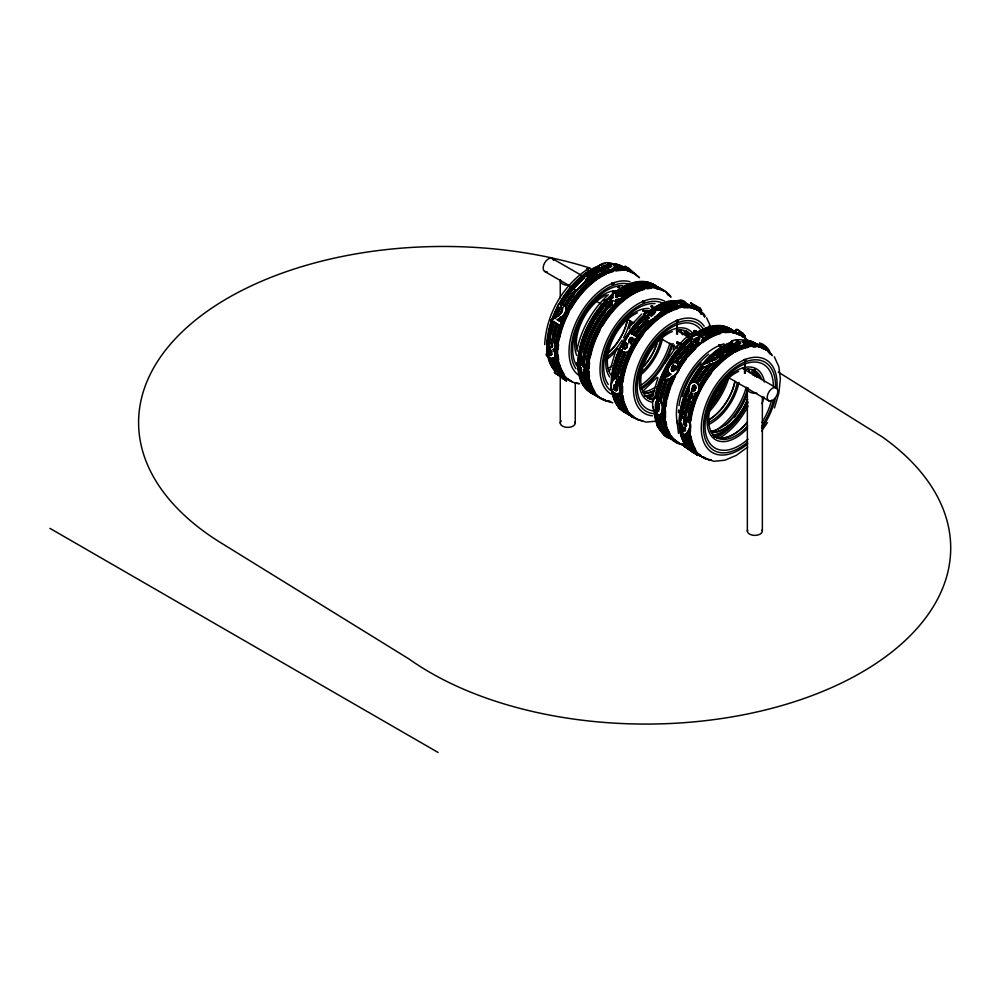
<?xml version="1.0" encoding="UTF-8"?>
<svg xmlns="http://www.w3.org/2000/svg" width="999" height="999" viewBox="0 0 999 999"><rect width="100%" height="100%" fill="white"/><g stroke="black" fill="none" stroke-linecap="round" stroke-linejoin="round"><path stroke-width="1.5" d="M659.29 409.303L659.377 404.145M612.375 297.902L612.799 291.059L616.308 293.094L615.958 297.29L620.466 295.716L623.988 297.752L615.871 300.137L615.409 307.267L611.912 305.244L612.262 300.736L607.33 302.372L603.933 300.412L612.375 297.902L603.933 300.412M612.512 298.202L612.799 291.059M684.715 346.129L685.489 343.768M615.409 307.267L615.734 299.837L623.988 297.752M688.748 388.236L689.847 384.203A5.332 4.246 -82 0 1 692.22 382.118L694.205 381.88M689.01 396.578L689.697 398.663M690.459 340.334L691.046 338.224L692.919 336.463M544.717 344.63C546.178 314.273 563.099 284.952 588.661 268.506M554.095 358.304C558.104 356.643 549.438 341.408 555.531 354.071C556.743 360.589 548.126 359.478 546.216 354.982L546.928 351.473L549.075 354.083L551.448 354.87M549.937 357.817L546.565 354.832L546.928 351.473M551.635 354.558L551.485 351.673L549.949 350.012L550.274 346.965L551.76 347.177L552.385 345.154L550.649 342.869L547.964 342.207C548.126 333.179 561.85 347.527 553.521 349.775M548.638 339.011L547.964 342.207M551.835 351.523L550.299 349.862L550.636 346.815L552.584 346.591L552.385 344.118M679.507 344.755L676.972 343.281L677.11 341.945L681.368 343.956M677.559 341.758L676.972 343.281M612.075 303.846L612.262 300.736M615.958 297.29L616.308 293.094M597.614 266.795L597.427 267.957C601.086 273.551 612.887 272.053 615.372 266.146C611.663 260.639 601.036 262.2 597.552 267.233M652.996 399.975C651.885 405.419 652.859 413.936 659.352 415.284C667.744 412.212 659.49 389.897 652.996 399.975A38.524 22.24 -60 0 1 642.657 368.256A38.524 22.24 -60 0 1 672.302 331.543M653.071 401.311L654.382 397.664M747.077 340.035L750.511 342.407L747.077 340.035L736.463 339.697L731.842 340.821M611.088 384.715L612.749 380.407L616.833 375.587L620.329 377.597L615.921 382.417L619.442 385.889L619.892 391.695A6.531 4.271 67.6 0 1 618.181 393.993M682.404 303.284L678.184 300.774L680.631 300.062C687.924 300.811 688.261 307.967 680.544 304.283L681.131 305.444C678.571 308.067 663.149 301.523 670.679 300.874L673.676 303.134L677.31 303.234L676.248 302.285L677.06 304.008L673.538 303.596M742.657 336.276C743.169 333.229 736.575 330.482 740.321 334.927M586.475 268.918L587.961 269.58M611.638 283.441L611.9 284.178M617.732 286.551L617.569 287.425L618.955 287.637M643.106 302.16L642.632 301.336M642.732 301.198L643.344 302.222L644.63 301.486M676.635 334.103L677.072 320.716L677.509 334.103M677.509 320.979L676.635 320.979M693.843 330.906L694.317 331.73M694.105 331.468L695.329 331.73L695.804 330.906M719.555 345.804L720.354 345.617M719.642 345.367L720.279 345.567L719.442 345.791M706.093 458.254L702.846 456.905M744.467 373.264L744.904 359.89L745.341 373.264M745.341 360.139L744.467 360.139M745.928 359.977L744.642 360.701L744.03 359.677M577.21 348.526C581.942 327.972 592.857 309.066 608.279 294.693M610.676 367.844L615.059 353.072M653.571 392.607L657.966 377.834M673.164 349.463L674.475 345.03M774.462 407.954L778.845 393.181L780.356 379.058L778.858 366.758L774.3 356.743M695.953 387.862L694.293 390.909L692.257 390.422L693.019 386.076L694.442 385.09L695.729 385.839M685.938 394.88L688.536 391.258M680.981 419.568L682.417 417.332M769.754 353.047C771.278 349.463 757.354 338.686 760.264 345.666L763.885 347.252L766.021 350.237M724.088 331.256L710.589 328.134L708.865 326.598L722.352 329.22L717.344 326.211L719.667 328.184M710.589 328.134L709.04 326.136M699.25 338.911L697.14 341.333L694.417 341.596M693.955 340.734L697.065 337.912L699.275 338.549M563.536 304.77C570.554 309.428 562.499 317.744 557.205 319.705L562.062 322.427L560.289 326.099L550.874 320.092C554.408 316.933 563.623 314.598 562.05 308.304L561.426 307.692M560.839 307.467L556.93 307.967L558.741 304.195L562.812 304.42M562.337 308.391C563.911 314.685 554.695 317.033 551.161 320.179L550.636 320.592M557.217 308.054L558.741 304.195M688.261 346.154L691.071 343.606L692.981 344.118M688.536 430.619C691.708 425.936 688.923 417.307 682.829 417.195M689.372 395.467L689.897 394.418M620.741 350.424L619.343 348.688L621.178 345.529L623.126 348.064M620.092 349.662L619.592 348.838L621.428 345.679M621.178 345.529L624.787 348.876L627.447 347.415L627.097 344.106L623.988 342.357L629.72 332.442L637.337 336.85L635.314 340.347L630.519 337.575L628.646 340.809C635.576 343.581 629.894 355.232 623.401 352.147M624.238 342.507L629.72 332.442M686.163 425.961L686.4 422.265L684.627 420.716M686.9 425.162L684.989 426.011L683.566 423.626L684.078 420.954L685.639 420.729M614.86 385.227L614.41 389.023L616.196 390.572M684.44 420.779L684.215 424.45L685.976 426.024M620.766 408.903L618.443 407.954L627.597 413.049L632.891 417.445L618.718 407.517M632.891 417.445L627.597 413.049M629.42 415.247L625.724 411.988M616.408 390.497L617.082 387.749L615.746 385.339L614.497 385.377L613.836 388.199L615.159 390.509L616.77 390.347L617.432 387.6L616.096 385.189M615.222 266.87C611.101 271.228 601.261 273.089 597.489 267.52M664.947 363.299L674.05 349.975L684.652 338.786L696.028 330.494M761.688 430.969L767.482 422.49M611.475 265.909L604.145 268.906L601.386 268.032M687.624 431.918C696.74 426.511 682.092 409.016 680.481 421.99A6.369 3.921 63.5 0 0 681.393 425.312L681.955 426.336A4.783 2.935 63.5 0 0 684.028 428.446L685.364 428.658L684.39 428.259M624.899 266.558L628.671 268.144L639.485 277.734L624.899 266.558L631.268 271.666L630.219 271.029A4.783 0.649 35.5 0 0 628.521 270.242L628.259 270.242M601.361 268.194L608.703 265.172L611.425 266.071M613.498 284.053L613.498 283.304M618.955 287.475L617.569 286.676M677.959 321.266L677.334 320.242M719.093 345.292L719.755 346.203M719.442 345.429L719.979 345.991L719.243 345.954M554.433 372.415L556.218 370.904L558.216 372.065L566.383 381.019L554.433 372.415L556.505 370.504L558.516 371.653L565.646 378.983L564.398 378.833L565.646 378.983M555.719 373.826L554.732 372.015M556.93 373.863L557.767 373.201L559.964 375.612L556.93 373.863L559.253 374.625M561.251 377.023L556.018 373.426M563.236 379.208L561.55 376.623M657.267 425.836C670.254 432.954 672.427 448.314 657.267 425.836L660.414 427.647L667.707 437.5M664.56 435.689L657.579 425.449M700.749 314.023L700.374 312.612L690.871 302.884L700.249 308.291L701.398 310.726L696.827 308.092L703.458 314.435L704.707 316.983M690.759 303.546L690.871 302.884M701.398 310.726L700.249 308.291M681.38 433.291L685.202 435.114L681.38 433.291L685.002 428.846M681.73 433.116L685.364 428.658M684.839 435.289L687.986 431.73M616.833 375.587L611.588 381.955L610.776 387.537A6.531 4.271 67.6 0 0 612.15 391.221A6.069 3.959 67.6 0 0 613.748 393.057L617.844 394.168M695.629 347.24L693.993 348.776A4.87 3.472 -16.1 0 1 690.983 349.85C682.904 351.636 683.428 339.235 690.784 341.421M690.621 398.514L692.07 395.779L691.433 393.544M573.164 288.973L586.276 275.137L589.422 276.948L576.448 291.096L573.164 288.973L576.448 291.096M573.301 289.273L586.276 275.137M576.311 290.784L589.422 276.948M631.156 325.212L641.745 314.023M657.08 377.322L643.069 391.009M744.605 344.305L741.708 345.542A6.531 2.597 10.5 0 1 738.074 345.504L732.429 343.444A6.069 2.41 10.5 0 1 731.393 342.332M760.264 345.666L762.587 345.916M551.997 354.395L549.425 354.732L546.578 351.623M660.177 415.047C664.372 410.065 662.499 397.277 654.745 397.29M598.026 266.508L601.535 264.485M649.038 322.377L645.903 320.567L649.313 317.732L643.706 314.173L645.916 312.337L661.013 309.215L663.011 310.377L654.67 317.707L655.631 318.269L653.408 320.105C651.011 316.995 645.192 327.06 652.459 319.543M643.781 314.535L645.991 312.699L661.088 309.578L663.086 310.739M645.903 320.567L649.238 317.37L643.706 314.173M654.37 313.549L651.535 315.896L655.244 312.4L648.413 313.786L655.244 312.4M654.67 317.707L663.011 310.377M653.408 320.105L655.544 317.907L654.595 317.357M715.446 359.303L701.123 365.259L715.446 359.303L710.476 356.069L713.286 353.459L722.289 359.615M710.476 356.069L712.399 354.57M722.202 359.265L702.722 367.869L720.729 360.339M691.97 346.203L690.259 347.24M611.9 283.179L612.1 284.265L613.336 284.016M617.569 286.838L619.168 286.713M651.198 305.869L651.41 306.955L652.797 306.581M676.36 320.392L676.098 321.129M693.943 330.931L695.541 330.806M719.093 345.454L719.979 345.154M719.755 346.041L720.129 345.492M744.193 359.565L743.93 360.289M686.163 343.057L687.162 342.307M658.728 411.263C653.783 413.211 654.67 396.391 658.915 401.81M576.61 363.137L580.831 365.11L576.61 363.137L576.96 365.984L580.831 368.219L581.331 372.352C587.949 378.946 581.605 361.9 583.99 373.888M580.481 365.372L580.332 360.964L582.991 362.5L583.503 366.645L587.375 368.881L587.712 371.728L583.491 369.755M587.362 371.99L587.012 369.143L583.141 366.908L582.991 362.5M580.831 368.219L578.608 366.471M581.331 372.352L581.181 367.957M747.776 447.003L736.313 455.357L724.899 460.214L714.11 461.301L704.794 458.454M663.286 378.534C684.34 368.256 653.796 378.609 667.007 380.694C672.489 377.747 683.666 370.666 677.834 363.299M686.8 304.358L680.681 303.808L680.794 305.344L676.81 305.357L672.052 303.746L668.131 301.136M586.738 268.818L588.336 268.781M613.124 284.265L613.598 283.441M642.894 301.236L644.492 301.361M644.33 301.91L643.344 302.06M677.584 321.478L677.584 320.304M719.03 345.204L719.979 344.992M744.193 359.727C746.166 358.366 746.116 361.688 744.03 360.264M608.291 268.119C618.681 263.286 598.001 264.36 602.297 269.218M677.185 345.279L677.035 346.628M620.329 377.597L616.483 375.724M615.921 382.417C619.755 382.842 621.191 388.199 620.242 391.546A6.531 4.271 67.6 0 1 618.643 393.843L617.482 394.318M689.997 398.763L691.52 397.927L692.382 395.816L692.22 394.081L690.821 393.406L688.711 396.528L688.873 398.126L690.309 398.801M739.535 344.143C743.456 341.608 731.593 341.795 736.688 344.131M615.821 296.99L620.329 295.417L623.851 297.44M733.378 340.572L731.755 341.283A6.531 2.597 10.5 0 0 731.193 342.245A6.069 2.41 10.5 0 0 732.354 343.906L737.986 345.954A6.531 2.597 10.5 0 0 741.633 346.004L744.143 345.154L744.742 343.856L742.12 341.546L750.586 341.945M604.07 300.724L607.467 302.685L612.399 301.036M556.93 307.967L561.713 307.779M672.602 371.241L674.987 369.393L675.511 366.396M674.462 365.809L671.528 368.781L672.115 371.216M688.998 389.622L689.597 390.959L686.575 392.657L685.514 396.94L687.412 400.674L690.521 402.023M691.133 401.985L692.319 401.798A4.87 3.871 -82 0 0 694.467 399.912L695.454 396.428L694.53 393.943L695.154 396.378L694.168 399.875A4.87 3.871 -82 0 1 692.02 401.748M553.159 349.925C559.178 347.577 553.234 338.861 548.289 339.161M603.221 263.923L604.882 263.524M612.1 283.254L613.498 283.466M612.724 284.003L612.499 284.003M617.944 286.626L618.955 286.626M643.106 301.149L644.118 301.149M651.41 305.944L652.797 306.156M676.573 320.467L677.334 320.404M695.329 331.568L694.555 331.618M720.017 346.178L720.466 345.03M744.405 359.628L745.629 359.727M553.771 358.554L551.048 358.354M697.527 344.48C700.836 344.305 704.745 340.572 702.347 337.287M741.97 336.7C743.78 334.315 735.901 330.394 739.984 335.277A61.788 35.677 -60 0 0 732.379 332.679M694.53 393.943C699.849 393.344 700.611 384.852 696.003 382.592M694.842 393.981C700.811 393.269 700.786 383.229 694.929 382.093M676.248 302.285L682.542 302.822L678.321 300.312M655.406 421.228L646.116 422.115L636.962 419.293M587.2 268.669L588.174 268.818M587.724 269.643L586.575 269.368M612.35 283.192L613.336 283.341M612.874 284.166L612.1 284.103M618.456 287.387L618.344 287.375M651.66 305.881L652.422 305.944M652.185 306.855L651.198 306.705M677.334 321.378L676.36 321.228M675.087 362.162L671.678 363.137L668.356 367.157A6.369 5.195 -58.1 0 0 667.794 370.542L667.981 371.578A4.783 3.896 -58.1 0 0 669.592 373.701L670.641 374.101M684.14 444.318L681.355 444.105M683.965 444.78L677.035 443.106L673.289 440.909L672.315 439.323L680.381 443.843M736.375 340.147L738.373 340.11M691.433 402.023L689.285 401.76M684.79 346.591L687.737 349.101L690.883 349.513A4.87 3.472 -16.1 0 0 693.893 348.439L695.991 346.004L695.928 344.106C699.225 344.63 703.895 341.795 702.796 338.062M624.562 352.447C629.994 353.221 634.153 345.03 629.72 341.446M560.414 304.121L561.675 304.171M743.443 342.07L750.511 342.407M720.242 345.179L718.868 345.317L719.255 346.154M717.344 326.211L719.954 326.461M717.17 326.673L719.779 326.923M612.824 402.809L603.496 399.975M704.595 316.546C706.668 315.322 700.711 311.688 699.974 310.302M616.982 394.243L614.098 392.907A6.069 3.959 67.6 0 1 611.888 389.922A6.531 4.271 67.6 0 1 611.126 387.387M759.315 343.431L765.709 347.078L769.567 352.972M710.764 327.672L727.26 331.481M708.865 326.598L720.691 329.345M719.717 346.303L718.868 345.741M695.242 382.13L691.907 382.08A5.332 4.246 -82 0 0 689.547 384.153L688.448 388.186L689.298 390.921M675.212 365.996L673.363 365.909L671.79 367.507L671.128 369.655L671.877 371.066L673.688 371.141L675.237 369.543L675.948 367.37L674.962 365.846M698.588 335.389L701.748 336.913M557.205 319.705C563.361 318.569 571.465 307.667 562.524 304.333M562.062 322.427L560.289 326.099M611.088 263.574L614.51 265.222M680.319 303.246L678.421 302.51M623.538 348.389C628.221 350.299 628.87 342.345 623.988 342.357M670.404 373.938L669.342 373.539A4.783 3.896 -58.1 0 1 667.744 371.416L667.544 370.379A6.369 5.195 -58.1 0 1 668.106 367.008L672.564 362.412L677.185 362.799M549.737 342.207L551.785 343.319M680.494 300.537L684.327 302.272M675.911 362.187L678.771 364.285M658.766 414.96L655.631 412.737L654.12 410.152M622.24 351.598L623.663 352.297M631.855 272.665L633.129 273.401M690.559 303.271L699.937 308.679M699.425 309.028L701.71 310.339M586.413 275.437L589.56 277.247M612.936 291.371L616.445 293.394M648.413 313.786L651.46 315.534M552.21 258.479L580.544 274.837M642.632 310.689L645.329 312.237M648.488 314.148L651.535 315.896M676.373 330.169L688.523 337.175M742.507 368.344L776.248 387.824A7.505 4.333 -60 0 1 773.875 399.45A7.505 4.333 -60 0 1 767.382 395.704A7.505 4.333 -60 0 1 776.248 387.824M652.384 319.193L653.334 319.742M645.829 320.204L648.963 322.015M677.11 341.945L680.918 344.143M611.775 304.932L615.272 306.955M544.705 271.466L570.342 286.276M595.991 301.086L601.386 304.195M627.035 319.006L633.778 322.902M660.776 338.486L676.972 347.839M728.259 377.447L768.755 400.824M579.982 361.226L582.642 362.762M583.841 369.493L587.712 371.728M581.693 372.09L584.353 373.626M664.872 435.302L668.006 437.112M563.536 378.796L566.67 380.607M49.95 528.359L438.074 752.447M637.337 336.85L635.314 340.347M630.519 337.575L628.646 340.809M694.829 453.371L698.251 455.132L684.14 445.754L687.499 448.489M721.241 327.222L726.36 330.307M630.519 270.617L631.555 271.253L625.199 266.146M671.865 302.709L672.514 303.109M667.007 380.694C671.291 377.31 681.006 372.864 679.008 365.135M618.443 407.954L627.322 413.474M778.246 372.078L882.579 437.1A304.932 176.049 0 0 1 837.861 684.74A304.932 176.049 0 0 1 408.941 658.928L221.066 542.919A304.932 176.049 0 0 1 202.672 314.548A304.932 176.049 0 0 1 590.459 268.244M632.717 272.54L633.428 272.989M743.094 342.495L744.655 344.318M693.631 452.634L689.884 450.187M629.695 414.822L633.166 417.02M714.647 354.645L718.468 357.13M710.389 355.706L715.371 358.953M690.946 450.262L683.865 446.178L697.976 455.556L690.946 450.262A62.512 36.089 -60 0 1 684.69 394.355A62.512 36.089 -60 0 1 731.905 341.933M763.273 346.266L765.796 348.514M688.636 401.361L686.013 398.052M740.996 335.589L741.708 336.089M685.252 302.809L686.812 304.545M691.058 450.611L694.854 453.022L687.474 447.814L694.592 453.459L687.2 448.251L690.946 450.611M695.704 330.931L694.317 330.544L693.943 331.518M620.479 350.274L622.489 351.748M691.071 303.159L697.627 309.178M688.236 346.353L691.008 346.516L692.881 343.781L690.983 343.269L689.198 344.38L688.161 345.804L688.811 347.14M742.919 333.366L738.061 329.757A6.069 1.886 43.4 0 0 736.638 329.358A6.531 2.035 43.4 0 0 735.801 330.257M742.582 333.716L737.737 330.107A6.069 1.886 43.4 0 0 735.838 329.82A6.531 2.035 43.4 0 0 735.464 330.619L736.525 333.266M693.918 341.084L695.304 342.182L697.24 341.67L698.988 340.085L699.175 338.211L697.901 337.462L695.978 337.987L694.218 339.573L694.018 341.421M702.447 337.625L699.625 335.402L696.128 334.94A5.332 3.809 -16.1 0 0 692.819 336.114L690.446 338.936L690.696 341.084M564.398 378.833L566.383 381.019M558.066 372.789L559.527 374.4M719.093 346.041L719.243 344.942L720.766 345.617M701.036 364.897L702.722 367.869M686.288 421.278L686.763 422.09M745.117 336.176L745.691 339.148L744.792 336.526M706.568 317.719L710.351 326.061M759.652 343.094L760.589 345.317M744.692 368.082L744.904 369.143M676.86 328.908L677.072 329.982M643.393 309.59L643.606 310.664M612.399 291.696L612.612 292.332M615.084 265.896L615.309 266.596M653.209 406.905L653.583 408.591M676.997 421.116L678.496 433.416M580.332 360.964L580.831 365.11M685.789 395.929L685.814 396.978M762.362 396.665L762.362 531.068M747.352 388.936L747.352 531.068M575.262 382.892L575.262 423.052M560.252 280.919L560.252 297.914M560.252 376.71L560.252 423.052M683.628 427.722A4.783 2.935 63.5 0 1 682.317 426.161M681.755 425.137A6.369 3.921 63.5 0 1 680.993 422.914M731.543 342.37A6.531 2.597 10.5 0 1 731.98 340.859M693.955 335.889A5.332 3.809 -16.1 0 1 696.228 335.277M742.469 333.616A6.531 2.035 43.4 0 1 744.667 336.413M742.794 333.254A6.531 2.035 43.4 0 1 745.004 336.064M613.374 267.357A62.512 36.089 -60 0 1 630.719 271.553M569.667 380.007A62.512 36.089 -60 0 1 553.621 357.692M553.409 342.832A62.512 36.089 -60 0 1 557.842 323.751M558.941 320.779A62.512 36.089 -60 0 1 560.614 316.733M565.971 306.156A62.512 36.089 -60 0 1 607.267 268.694M628.533 270.205A6.369 0.862 35.5 0 1 628.546 269.83L628.821 269.83A4.783 0.649 35.5 0 1 629.795 270.23M734.715 382.679A38.711 22.353 -60 0 1 708.553 420.079M734.889 381.431A38.524 22.24 -60 0 1 708.566 419.942M737.25 382.792A38.524 22.24 -60 0 1 708.091 422.777M738.96 382.417A40.884 23.601 -60 0 1 708.516 424.612M746.265 387.2A48.352 27.91 -60 0 1 714.273 431.243M682.267 396.341A48.352 27.91 -60 0 1 701.186 362.849M748.039 387.962A50.961 29.421 -60 0 1 725.873 424.9M678.521 412.737A50.961 29.421 -60 0 1 678.596 409.99M678.995 405.681A50.961 29.421 -60 0 1 708.678 354.27M722.514 385.015A38.524 22.24 -60 0 1 710.751 404.42M722.652 385.04A38.711 22.353 -60 0 1 710.826 404.533M724.924 381.705A42.545 24.563 -60 0 1 710.876 406.031M724.225 382.954A48.726 28.134 -60 0 1 711.613 404.795M726.335 380.244A50.961 29.421 -60 0 1 710.326 407.992M728.933 377.56A53.209 30.719 -60 0 1 709.29 411.576M747.077 394.705A53.584 30.932 -60 0 1 734.153 417.532M677.672 424.225A53.584 30.932 -60 0 1 724.075 343.856M687.05 445.779A62.512 36.089 -60 0 1 677.896 370.766A62.512 36.089 -60 0 1 747.427 341.196M677.297 370.429A62.512 36.089 -60 0 1 743.106 336.688M686.45 445.429A62.512 36.089 -60 0 1 675.149 374.313M701.335 340.359A62.512 36.089 -60 0 1 742.682 336.8M680.868 443.856A62.512 36.089 -60 0 1 672.364 376.136M675.848 369.593A62.512 36.089 -60 0 1 677.372 367.045M678.958 364.535A62.512 36.089 -60 0 1 699.038 342.108M703.046 338.399A62.512 36.089 -60 0 1 740.009 334.653M678.945 443.106A62.512 36.089 -60 0 1 671.116 377.135M675.249 369.243A62.512 36.089 -60 0 1 698.438 341.77M677.022 441.995A62.512 36.089 -60 0 1 660.476 414.972M660.926 403.396A62.512 36.089 -60 0 1 667.981 378.721M671.89 370.716A62.512 36.089 -60 0 1 674.849 365.597M676.435 363.087A62.512 36.089 -60 0 1 699.974 338.087M702.285 336.538A62.512 36.089 -60 0 1 719.18 329.583M722.265 329.195A62.512 36.089 -60 0 1 735.838 332.043M674.063 440.534A62.512 36.089 -60 0 1 658.915 415.596M658.703 410.726A62.512 36.089 -60 0 1 659.078 403.846M659.677 399.55A62.512 36.089 -60 0 1 665.721 379.096M666.895 376.398A62.512 36.089 -60 0 1 668.831 372.377M671.653 367.17A62.512 36.089 -60 0 1 673.164 364.623M674.762 362.113A62.512 36.089 -60 0 1 698.289 337.113M700.611 335.564A62.512 36.089 -60 0 1 734.165 331.081M673.426 439.91A62.512 36.089 -60 0 1 664.46 433.928M662.712 431.718A62.512 36.089 -60 0 1 692.919 338.574M697.527 335.214A62.512 36.089 -60 0 1 732.242 329.97M713.398 327.46A62.512 36.089 -60 0 1 734.939 331.98M674.138 439.972A62.512 36.089 -60 0 1 664.822 434.59M662.1 431.381A62.512 36.089 -60 0 1 692.319 338.224M696.927 334.865A62.512 36.089 -60 0 1 710.439 328.246M671.378 438.736A62.512 36.089 -60 0 1 664.385 434.702M662.412 432.754A62.512 36.089 -60 0 1 654.832 411.713M655.706 397.252A62.512 36.089 -60 0 1 686.4 341.233A62.512 36.089 -60 0 1 730.194 328.783M654.882 398.351A62.512 36.089 -60 0 1 687.624 339.248A62.512 36.089 -60 0 1 732.904 330.794M672.102 438.798A62.512 36.089 -60 0 1 654.17 409.74M678.259 442.32A61.788 35.677 -60 0 1 671.316 435.889M669.792 433.441A61.788 35.677 -60 0 1 667.906 429.283M666.608 424.85A61.788 35.677 -60 0 1 666.046 421.928M665.546 417.27A61.788 35.677 -60 0 1 665.534 411.076M665.921 406.456A61.788 35.677 -60 0 1 666.645 401.71M667.257 398.688A61.788 35.677 -60 0 1 670.754 386.9M671.316 385.439A61.788 35.677 -60 0 1 675.461 376.136M679.757 368.469A61.788 35.677 -60 0 1 686.413 358.853M688.299 356.531A61.788 35.677 -60 0 1 695.666 348.614M702.809 342.557A61.788 35.677 -60 0 1 720.454 333.554M725.112 332.642A61.788 35.677 -60 0 1 729.57 332.43M677.659 441.983A61.788 35.677 -60 0 1 675.436 440.497M670.716 435.539A61.788 35.677 -60 0 1 665.446 421.578M665.072 418.506A61.788 35.677 -60 0 1 665.022 409.215M665.322 406.106A61.788 35.677 -60 0 1 675.536 374.475M679.145 368.119A61.788 35.677 -60 0 1 719.854 333.204M724.512 332.292A61.788 35.677 -60 0 1 728.97 332.08M731.78 332.33A61.788 35.677 -60 0 1 739.447 334.952M675.087 440.447A61.788 35.677 -60 0 1 671.952 437.887M668.481 433.516A61.788 35.677 -60 0 1 665.871 428.096M664.909 425.062A61.788 35.677 -60 0 1 663.998 420.754M663.511 416.096A61.788 35.677 -60 0 1 663.586 408.379M663.885 405.282A61.788 35.677 -60 0 1 664.909 398.951M665.209 397.502A61.788 35.677 -60 0 1 671.515 378.933M680.094 363.574A61.788 35.677 -60 0 1 683.503 358.816M685.264 356.556A61.788 35.677 -60 0 1 689.335 351.81M704.582 338.736A61.788 35.677 -60 0 1 718.418 332.38M719.979 331.993A61.788 35.677 -60 0 1 724.587 331.306M674.487 440.097A61.788 35.677 -60 0 1 671.353 437.537M668.668 434.365A61.788 35.677 -60 0 1 670.916 378.584M678.683 364.46A61.788 35.677 -60 0 1 690.858 349.225M703.983 338.386A61.788 35.677 -60 0 1 717.819 332.03M719.38 331.643A61.788 35.677 -60 0 1 723.988 330.956M673.688 439.697A61.788 35.677 -60 0 1 670.429 437.362M666.745 433.254A61.788 35.677 -60 0 1 663.91 428.084M661.475 419.293A61.788 35.677 -60 0 1 660.988 414.635M662.387 397.49A61.788 35.677 -60 0 1 666.745 382.804M672.265 370.891A61.788 35.677 -60 0 1 673.688 368.344M676.76 363.349A61.788 35.677 -60 0 1 678.408 360.901M680.107 358.529A61.788 35.677 -60 0 1 687.861 349.225M690.009 347.04A61.788 35.677 -60 0 1 693.281 343.981M695.741 341.883A61.788 35.677 -60 0 1 699.525 338.998M706.006 334.94A61.788 35.677 -60 0 1 714.522 331.318M723.551 329.782A61.788 35.677 -60 0 1 730.531 330.607M672.015 438.723A61.788 35.677 -60 0 1 669.792 437.25M666.795 434.465A61.788 35.677 -60 0 1 659.427 415.247M659.877 401.286A61.788 35.677 -60 0 1 666.146 379.17M667.307 376.511A61.788 35.677 -60 0 1 669.218 372.527M672.015 367.37A61.788 35.677 -60 0 1 673.513 364.86M675.087 362.375A61.788 35.677 -60 0 1 691.595 343.007M694.055 340.909A61.788 35.677 -60 0 1 717.332 329.258M724.75 328.908A61.788 35.677 -60 0 1 733.803 331.705M660.339 427.048A61.788 35.677 -60 0 1 657.542 418.344M656.693 408.978A61.788 35.677 -60 0 1 656.992 402.959M657.604 398.239A61.788 35.677 -60 0 1 667.369 369.767M670.991 363.411A61.788 35.677 -60 0 1 684.74 345.691M697.851 334.852A61.788 35.677 -60 0 1 710.314 328.896M717.856 327.422A61.788 35.677 -60 0 1 722.227 327.447M726.323 328.184A61.788 35.677 -60 0 1 731.28 330.244M658.778 421.528A61.788 35.677 -60 0 1 658.141 418.693M657.292 409.328A61.788 35.677 -60 0 1 657.454 404.845M658.204 398.589A61.788 35.677 -60 0 1 658.778 395.404M659.09 393.968A61.788 35.677 -60 0 1 662.599 382.18M663.149 380.719A61.788 35.677 -60 0 1 666.645 372.739M672.364 362.512A61.788 35.677 -60 0 1 684.265 347.14M698.463 335.189A61.788 35.677 -60 0 1 710.913 329.233M718.456 327.772A61.788 35.677 -60 0 1 726.922 328.534M656.743 420.342A61.788 35.677 -60 0 1 656.093 417.52M656.156 397.415A61.788 35.677 -60 0 1 656.743 394.23M657.055 392.794A61.788 35.677 -60 0 1 660.551 381.006M661.101 379.545A61.788 35.677 -60 0 1 683.291 344.855M688.86 339.66A61.788 35.677 -60 0 1 691.345 337.625M693.88 335.739A61.788 35.677 -60 0 1 698.95 332.467M701.785 330.931A61.788 35.677 -60 0 1 710.252 327.66M714.897 326.748A61.788 35.677 -60 0 1 719.367 326.536M656.143 420.005A61.788 35.677 -60 0 1 655.494 417.17M655.556 397.065A61.788 35.677 -60 0 1 709.652 327.322M714.297 326.398A61.788 35.677 -60 0 1 722.951 326.685M747.527 428.221A40.884 23.601 -60 0 1 708.641 430.969A40.884 23.601 -60 0 1 728.708 376.173A40.884 23.601 -60 0 1 764.435 382.055M763.885 396.815A40.884 23.601 -60 0 1 762.012 403.758M748.051 439.185A48.352 27.91 -60 0 1 705.531 432.455A48.352 27.91 -60 0 1 736.213 368.556A48.352 27.91 -60 0 1 773.388 386.426M771.578 400.149A48.352 27.91 -60 0 1 761.937 422.515M747.677 442.12A50.961 29.421 -60 0 1 703.758 432.392A50.961 29.421 -60 0 1 738.298 365.422A50.961 29.421 -60 0 1 775.449 388.274M773.701 399.65A50.961 29.421 -60 0 1 761.837 426.061M747.814 443.793A53.584 30.932 -60 0 1 701.585 433.129A53.584 30.932 -60 0 1 738.773 362.662A53.584 30.932 -60 0 1 776.897 388.673M775.499 397.739A53.584 30.932 -60 0 1 761.825 428.196M747.814 388.886A38.524 22.24 -60 0 1 710.414 431.081M748.126 369.006A38.524 22.24 -60 0 1 749.762 372.627M747.452 399.413A38.524 22.24 -60 0 1 711.475 432.48M748.263 368.881A38.711 22.353 -60 0 1 749.912 372.527M747.577 399.438A38.711 22.353 -60 0 1 711.438 432.654M751.81 370.904A42.545 24.563 -60 0 1 752.584 374.912M747.776 401.511A42.545 24.563 -60 0 1 711.975 435.327M753.558 370.467A48.726 28.134 -60 0 1 753.77 374.8M746.34 403.758A48.726 28.134 -60 0 1 714.185 436.988M754.882 369.218A50.961 29.421 -60 0 1 755.032 376.498M747.976 402.697A50.961 29.421 -60 0 1 716.395 437.587M756.942 372.964A53.209 30.719 -60 0 1 756.755 377.322M748.139 405.981A53.209 30.719 -60 0 1 719.317 438.124M754.058 370.13A38.711 22.353 -60 0 1 759.04 376.785M747.165 422.34A38.711 22.353 -60 0 1 721.041 438.199M719.792 438.136A38.711 22.353 -60 0 1 714.123 436.388M753.983 370.304A38.524 22.24 -60 0 1 758.94 376.923M747.127 422.252A38.524 22.24 -60 0 1 714.235 436.238M744.267 369.455A38.524 22.24 -60 0 1 761.775 379.57M747.689 425.749A38.524 22.24 -60 0 1 709.028 425.124A38.524 22.24 -60 0 1 738.711 371.316M710.576 460.002A62.512 36.089 -60 0 1 703.408 384.165A62.512 36.089 -60 0 1 772.364 355.594M689.522 422.914A62.512 36.089 -60 0 1 724.287 358.241A62.512 36.089 -60 0 1 771.765 355.244M711.375 459.827A62.512 36.089 -60 0 1 708.591 459.415M704.645 458.191A62.512 36.089 -60 0 1 689.285 428.384M698.638 387.874A62.512 36.089 -60 0 1 765.534 349.388M767.607 351.198A62.512 36.089 -60 0 1 770.316 354.408M704.482 457.842A62.512 36.089 -60 0 1 687.936 430.819M688.211 420.666A62.512 36.089 -60 0 1 696.028 393.219M698.738 386.213A62.512 36.089 -60 0 1 765.996 349.912M705.194 457.904A62.512 36.089 -60 0 1 701.373 456.456M700.187 455.819A62.512 36.089 -60 0 1 687.449 432.08M687.474 421.74A62.512 36.089 -60 0 1 695.429 392.882M744.105 343.968A62.512 36.089 -60 0 1 763.011 347.939M700.674 455.906A62.512 36.089 -60 0 1 685.913 434.078M685.526 430.969A62.512 36.089 -60 0 1 685.339 427.734M685.314 426.098A62.512 36.089 -60 0 1 692.906 393.119M694.13 390.422A62.512 36.089 -60 0 1 695.441 387.749M698.264 382.53A62.512 36.089 -60 0 1 712.599 363.186M715.871 359.902A62.512 36.089 -60 0 1 739.572 345.067M701.148 455.544A61.788 35.677 -60 0 1 698.925 454.07M690.796 442.495A61.788 35.677 -60 0 1 688.935 435.139M688.811 419.667A61.788 35.677 -60 0 1 689.834 413.336M690.147 411.9A61.788 35.677 -60 0 1 692.607 403.059M701.148 384.19A61.788 35.677 -60 0 1 719.642 360.814M721.952 358.766A61.788 35.677 -60 0 1 743.343 346.765M749.512 345.704A61.788 35.677 -60 0 1 759.29 346.865M695.816 452.41A61.788 35.677 -60 0 1 684.989 434.203M684.153 424.825A61.788 35.677 -60 0 1 691.071 393.569M692.245 390.896A61.788 35.677 -60 0 1 694.829 385.614M696.94 381.768A61.788 35.677 -60 0 1 710.064 363.786M716.533 357.405A61.788 35.677 -60 0 1 737.774 344.742M743.793 343.431A61.788 35.677 -60 0 1 758.728 346.091A62.512 36.089 -60 0 0 746.777 340.172M743.98 342.769A62.512 36.089 -60 0 1 761.338 346.965M696.578 453.746A62.512 36.089 -60 0 1 684.49 434.602M684.015 431.568A62.512 36.089 -60 0 1 683.728 428.396M683.653 423.788A62.512 36.089 -60 0 1 694.442 385.452M696.578 381.556A62.512 36.089 -60 0 1 709.852 363.361M712 361.089A62.512 36.089 -60 0 1 739.272 343.693M749.425 341.695A62.512 36.089 -60 0 1 759.415 345.854M693.518 451.923A62.512 36.089 -60 0 1 681.718 424.013M681.955 418.544A62.512 36.089 -60 0 1 689.31 391.034M694.667 380.444A62.512 36.089 -60 0 1 703.82 367.058M706.88 363.424A62.512 36.089 -60 0 1 740.509 341.895M743.593 341.508A62.512 36.089 -60 0 1 746.578 341.446M748.825 341.358A62.512 36.089 -60 0 1 758.815 345.504M692.919 451.573A62.512 36.089 -60 0 1 681.118 423.663M681.256 419.592A62.512 36.089 -60 0 1 689.31 389.335M692.619 382.679A62.512 36.089 -60 0 1 703.221 366.708M706.281 363.074A62.512 36.089 -60 0 1 732.529 343.631M742.994 341.159A62.512 36.089 -60 0 1 745.978 341.096M747.377 340.522A62.512 36.089 -60 0 1 757.367 344.68M690.384 449.962A62.512 36.089 -60 0 1 701.773 365.871M702.772 364.647A62.512 36.089 -60 0 1 732.517 342.27M689.722 448.501A61.788 35.677 -60 0 1 687.774 446.565M686.038 444.393A61.788 35.677 -60 0 1 682.117 436.276M681.668 434.74A61.788 35.677 -60 0 1 681.031 431.918M680.394 427.36A61.788 35.677 -60 0 1 680.481 416.521M680.856 413.386A61.788 35.677 -60 0 1 681.668 408.628M681.98 407.192A61.788 35.677 -60 0 1 685.489 395.404M686.038 393.943A61.788 35.677 -60 0 1 688.286 388.611M690.858 383.329A61.788 35.677 -60 0 1 694.48 376.973M696.053 374.488A61.788 35.677 -60 0 1 702.035 366.233M703.021 365.022A61.788 35.677 -60 0 1 711.475 356.106M713.786 354.058A61.788 35.677 -60 0 1 721.353 348.414M723.875 346.865A61.788 35.677 -60 0 1 732.417 342.907M689.123 448.151A61.788 35.677 -60 0 1 687.175 446.228M685.439 444.043A61.788 35.677 -60 0 1 679.607 423.826M679.582 422.19A61.788 35.677 -60 0 1 688.299 386.938M690.259 382.979A61.788 35.677 -60 0 1 701.435 365.896M702.422 364.685A61.788 35.677 -60 0 1 710.876 355.756M713.186 353.708A61.788 35.677 -60 0 1 731.805 342.57M695.454 449.088A61.788 35.677 -60 0 1 690.971 436.326M690.484 431.668A61.788 35.677 -60 0 1 690.559 423.951M690.846 420.854A61.788 35.677 -60 0 1 695.691 401.298M696.241 399.825A61.788 35.677 -60 0 1 711.35 373.251M716.308 367.382A61.788 35.677 -60 0 1 732.816 353.509M735.501 351.96A61.788 35.677 -60 0 1 744.018 348.351M745.391 347.952A61.788 35.677 -60 0 1 748.501 347.265M753.046 346.815A61.788 35.677 -60 0 1 755.931 346.903M761.325 348.039A61.788 35.677 -60 0 1 763.81 349.076M695.641 449.937A61.788 35.677 -60 0 1 690.371 435.976M689.997 432.904A61.788 35.677 -60 0 1 689.785 428.084M690.247 420.504A61.788 35.677 -60 0 1 747.901 346.915M752.447 346.466A61.788 35.677 -60 0 1 755.331 346.553M693.606 448.751A61.788 35.677 -60 0 1 688.336 434.802M688.211 419.33A61.788 35.677 -60 0 1 692.007 402.722M694.68 395.641A61.788 35.677 -60 0 1 695.841 392.982M699.113 386.401A61.788 35.677 -60 0 1 719.043 360.464M721.353 358.416A61.788 35.677 -60 0 1 742.744 346.428M748.913 345.354A61.788 35.677 -60 0 1 758.691 346.516M690.896 446.453A61.788 35.677 -60 0 1 687.312 437.999M687.312 411.888A61.788 35.677 -60 0 1 689.61 403.097M694.542 390.534A61.788 35.677 -60 0 1 695.828 387.899M699.362 381.481A61.788 35.677 -60 0 1 712.799 363.624M719.43 357.305A61.788 35.677 -60 0 1 723.189 354.32M725.724 352.51A61.788 35.677 -60 0 1 728.259 350.874M729.52 350.125A61.788 35.677 -60 0 1 738.049 346.166M743.943 344.63A61.788 35.677 -60 0 1 746.99 344.243M752.759 344.43A61.788 35.677 -60 0 1 760.414 347.065M688.074 445.566A61.788 35.677 -60 0 1 684.165 437.462M682.891 414.56A61.788 35.677 -60 0 1 683.716 409.802M684.028 408.366A61.788 35.677 -60 0 1 686.488 399.525M695.017 380.656A61.788 35.677 -60 0 1 701.435 370.841M715.833 355.232A61.788 35.677 -60 0 1 731.618 345.179M734.452 344.093A61.788 35.677 -60 0 1 737.225 343.231M753.159 343.331A61.788 35.677 -60 0 1 756.805 344.98M687.474 445.217A61.788 35.677 -60 0 1 683.116 435.576M682.005 429.745A61.788 35.677 -60 0 1 681.718 426.61M682.292 414.223A61.788 35.677 -60 0 1 686.388 397.702M694.417 380.307A61.788 35.677 -60 0 1 703.471 367.07M707.542 362.325A61.788 35.677 -60 0 1 712.911 356.93M715.234 354.882A61.788 35.677 -60 0 1 732.442 344.255M752.559 342.982A61.788 35.677 -60 0 1 755.044 344.018M627.634 319.393A38.711 22.353 -60 0 1 609.253 352.035M627.522 319.443A38.524 22.24 -60 0 1 608.254 352.809M629.882 320.804A38.524 22.24 -60 0 1 623.538 337.737M622.102 340.209A38.524 22.24 -60 0 1 607.13 356.993M577.26 351.198A38.524 22.24 -60 0 1 606.418 294.93M631.306 321.803A40.884 23.601 -60 0 1 629.233 328.771M618.131 348.489A40.884 23.601 -60 0 1 607.442 358.841M576.685 355.457A40.884 23.601 -60 0 1 583.778 315.185A40.884 23.601 -60 0 1 615.434 290.634M612.474 365.509A48.352 27.91 -60 0 1 608.016 368.594M576.585 365.534A48.352 27.91 -60 0 1 582.729 315.821A48.352 27.91 -60 0 1 622.702 285.652M610.714 369.33A50.961 29.421 -60 0 1 608.366 370.866M575.986 368.768A50.961 29.421 -60 0 1 582.842 313.336A50.961 29.421 -60 0 1 627.859 283.928M579.682 383.791A62.512 36.089 -60 0 1 567.744 313.923A62.512 36.089 -60 0 1 635.289 274.188M579.083 383.441A62.512 36.089 -60 0 1 574.949 382.704M572.352 381.818A62.512 36.089 -60 0 1 568.793 310.464A62.512 36.089 -60 0 1 632.442 272.352M570.904 380.981A62.512 36.089 -60 0 1 568.493 307.605A62.512 36.089 -60 0 1 633.241 273.014M613.736 268.706A62.512 36.089 -60 0 1 632.642 272.665M570.304 380.631A62.512 36.089 -60 0 1 559.765 324.85M560.864 321.89A62.512 36.089 -60 0 1 609.19 269.805M614.735 266.171A62.512 36.089 -60 0 1 629.045 270.579M567.981 379.046A62.512 36.089 -60 0 1 552.197 358.229M551.56 353.621A62.512 36.089 -60 0 1 551.361 350.387M551.361 347.415A62.512 36.089 -60 0 1 556.168 322.777M558.928 315.771A62.512 36.089 -60 0 1 573.438 291.783M586.338 278.621A62.512 36.089 -60 0 1 599.875 269.93M602.747 268.706A62.512 36.089 -60 0 1 611.688 266.396M577.884 374.662A53.584 30.932 -60 0 1 579.532 315.334A53.584 30.932 -60 0 1 629.969 281.768M563.074 375.374A61.788 35.677 -60 0 1 559.39 371.266M558.603 370.08A61.788 35.677 -60 0 1 557.18 367.495M555.019 361.613A61.788 35.677 -60 0 1 554.383 358.791M553.995 341.833A61.788 35.677 -60 0 1 557.792 325.224M559.39 320.816A61.788 35.677 -60 0 1 560.464 318.157M566.333 306.356A61.788 35.677 -60 0 1 574.487 294.243M579.445 288.374A61.788 35.677 -60 0 1 597.227 273.751M616.196 267.794A61.788 35.677 -60 0 1 626.947 270.055M614.51 266.833A61.788 35.677 -60 0 1 628.658 271.191M562.437 375.262A61.788 35.677 -60 0 1 552.697 357.817M551.873 346.99A61.788 35.677 -60 0 1 552.022 343.968M552.31 340.871A61.788 35.677 -60 0 1 556.118 324.263M560.564 313.187A61.788 35.677 -60 0 1 562.537 309.24M564.647 305.394A61.788 35.677 -60 0 1 575.699 289.735M585.464 279.957A61.788 35.677 -60 0 1 601.248 269.917M604.083 268.818A61.788 35.677 -60 0 1 609.964 267.282M615.122 264.81A62.512 36.089 -60 0 1 626.523 269.131M556.493 371.603A62.512 36.089 -60 0 1 550.324 359.628M549.413 355.269A62.512 36.089 -60 0 1 553.646 321.316M554.745 318.356A62.512 36.089 -60 0 1 559.627 307.617M561.763 303.721A62.512 36.089 -60 0 1 598.788 267.832M604.457 265.859A62.512 36.089 -60 0 1 610.701 264.785M607.729 264.098A62.512 36.089 -60 0 1 626.136 269.156M556.018 371.778A62.512 36.089 -60 0 1 558.191 306.78M560.327 302.897A62.512 36.089 -60 0 1 598.788 266.421M556.431 371.191A61.788 35.677 -60 0 1 554.582 369.131M553.746 368.007A61.788 35.677 -60 0 1 550.911 362.849M548.476 354.058A61.788 35.677 -60 0 1 548.101 350.974M548.051 341.683A61.788 35.677 -60 0 1 548.551 337.013M549.375 332.242A61.788 35.677 -60 0 1 551.673 323.451M555.993 312.237A61.788 35.677 -60 0 1 557.892 308.254M561.426 301.848A61.788 35.677 -60 0 1 564.572 296.878M566.246 294.468A61.788 35.677 -60 0 1 569.742 289.86M570.729 288.649A61.788 35.677 -60 0 1 580.269 278.733M583.99 275.637A61.788 35.677 -60 0 1 595.854 268.256M613.423 264.635A61.788 35.677 -60 0 1 618.831 265.771M555.831 370.841A61.788 35.677 -60 0 1 550.936 363.886M549.737 361.051A61.788 35.677 -60 0 1 548.776 358.017M547.877 353.708A61.788 35.677 -60 0 1 547.29 345.816M547.452 341.333A61.788 35.677 -60 0 1 548.201 335.077M548.776 331.905A61.788 35.677 -60 0 1 551.548 321.628M553.146 317.207A61.788 35.677 -60 0 1 557.292 307.917M560.089 302.759A61.788 35.677 -60 0 1 598.101 266.708M614.223 264.448A61.788 35.677 -60 0 1 621.878 267.083M613.086 263.636A62.512 36.089 -60 0 1 624.475 267.944M555.419 371.428A62.512 36.089 -60 0 1 548.289 358.454M547.377 354.096A62.512 36.089 -60 0 1 602.422 264.685M563.948 373.901A61.788 35.677 -60 0 1 559.59 364.248M558.678 359.94A61.788 35.677 -60 0 1 558.191 355.282M558.166 349.088A61.788 35.677 -60 0 1 558.553 344.468M559.59 338.137A61.788 35.677 -60 0 1 568.781 312.837M570.891 308.991A61.788 35.677 -60 0 1 606.068 274.151M608.915 272.939A61.788 35.677 -60 0 1 613.099 271.566M616.208 270.879A61.788 35.677 -60 0 1 620.754 270.429M562.562 372.365A61.788 35.677 -60 0 1 557.592 354.945M557.567 348.751A61.788 35.677 -60 0 1 612.499 271.228M615.609 270.529A61.788 35.677 -60 0 1 621.615 270.092M561.913 372.727A61.788 35.677 -60 0 1 557.542 363.074M556.643 358.766A61.788 35.677 -60 0 1 556.143 354.108M556.131 347.914A61.788 35.677 -60 0 1 556.518 343.294M557.542 336.963A61.788 35.677 -60 0 1 560.826 325.212M561.913 322.277A61.788 35.677 -60 0 1 568.856 307.817M569.592 306.556A61.788 35.677 -60 0 1 593.406 279.395M595.953 277.585A61.788 35.677 -60 0 1 608.279 271.241M612.612 270.005A61.788 35.677 -60 0 1 617.22 269.318M622.976 269.518A61.788 35.677 -60 0 1 630.644 272.14M561.313 372.377A61.788 35.677 -60 0 1 556.942 362.724M556.293 359.902A61.788 35.677 -60 0 1 555.544 353.758M555.456 350.524A61.788 35.677 -60 0 1 556.118 341.371M556.942 336.613A61.788 35.677 -60 0 1 560.227 324.862M561.313 321.928A61.788 35.677 -60 0 1 607.679 270.904M613.561 269.355A61.788 35.677 -60 0 1 616.62 268.981M620.991 269.006A61.788 35.677 -60 0 1 628.87 271.166M555.344 369.742A62.512 36.089 -60 0 1 550.924 359.977M550.012 355.619A62.512 36.089 -60 0 1 554.245 321.666M555.344 318.693A62.512 36.089 -60 0 1 584.415 277.51M586.7 275.699A62.512 36.089 -60 0 1 611.301 265.135M615.721 265.16A62.512 36.089 -60 0 1 624.875 267.982M555.781 369.193A61.788 35.677 -60 0 1 552.947 364.023M550.511 355.232A61.788 35.677 -60 0 1 550.024 350.574M551.423 333.429A61.788 35.677 -60 0 1 554.695 321.678M556.318 317.407A61.788 35.677 -60 0 1 560.614 308.129M562.724 304.283A61.788 35.677 -60 0 1 571.778 291.034M574.8 287.45A61.788 35.677 -60 0 1 582.317 279.92M587.287 275.861A61.788 35.677 -60 0 1 593.618 271.666M595.042 270.879A61.788 35.677 -60 0 1 599.325 268.806M555.182 368.843A61.788 35.677 -60 0 1 550.824 359.19M549.912 354.882A61.788 35.677 -60 0 1 549.537 351.81M549.625 340.971A61.788 35.677 -60 0 1 553.596 322.802M555.706 317.058A61.788 35.677 -60 0 1 584.178 277.472M586.688 275.512A61.788 35.677 -60 0 1 598.726 268.456M621.528 267.083A61.788 35.677 -60 0 1 623.913 268.256M656.842 343.868A38.711 22.353 -60 0 1 644.068 365.996M656.743 343.881A38.524 22.24 -60 0 1 644.03 365.896M660.876 338.698A38.524 22.24 -60 0 1 641.62 372.065M610.976 375.1A38.524 22.24 -60 0 1 611.713 341.82A38.524 22.24 -60 0 1 637.412 312.824M642.981 310.976A38.524 22.24 -60 0 1 648.189 310.652M662.587 338.336A40.884 23.601 -60 0 1 642.145 373.738M609.627 376.96A40.884 23.601 -60 0 1 614.223 334.016A40.884 23.601 -60 0 1 649.125 308.554M669.904 343.107A48.352 27.91 -60 0 1 641.246 385.04M608.291 384.515A48.352 27.91 -60 0 1 613.723 333.728A48.352 27.91 -60 0 1 654.994 303.621M671.678 343.868A50.961 29.421 -60 0 1 640.534 388.012M610.589 390.534A50.961 29.421 -60 0 1 613.274 332.168A50.961 29.421 -60 0 1 662.537 303.109M673.114 343.494A53.584 30.932 -60 0 1 641.608 389.073M611.113 394.081A53.584 30.932 -60 0 1 611.113 332.217A53.584 30.932 -60 0 1 664.685 301.273M610.689 401.685A62.512 36.089 -60 0 1 601.523 326.685A62.512 36.089 -60 0 1 671.066 297.103M610.077 401.336A62.512 36.089 -60 0 1 600.923 326.336A62.512 36.089 -60 0 1 670.466 296.753M586.538 369.068A62.512 36.089 -60 0 1 615.359 304.583A62.512 36.089 -60 0 1 664.235 290.909M603.184 399.363A62.512 36.089 -60 0 1 586.563 370.716M585.938 368.718A62.512 36.089 -60 0 1 614.76 304.233A62.512 36.089 -60 0 1 663.636 290.559M666.67 293.369A62.512 36.089 -60 0 1 668.418 295.579M605.257 399.75A62.512 36.089 -60 0 1 586.038 371.99M621.303 295.679A62.512 36.089 -60 0 1 661.713 289.448M600.661 397.902A62.512 36.089 -60 0 1 584.04 369.255M584.015 367.607A62.512 36.089 -60 0 1 611.301 304.707M614.572 301.423A62.512 36.089 -60 0 1 616.783 299.4M598.975 396.94A62.512 36.089 -60 0 1 582.717 373.089M582.405 363.948A62.512 36.089 -60 0 1 612.899 300.449M616.208 297.452A62.512 36.089 -60 0 1 657.792 286.988M615.421 295.404A62.512 36.089 -60 0 1 659.178 288.236M597.052 395.829A62.512 36.089 -60 0 1 580.444 367.17M580.419 365.534A62.512 36.089 -60 0 1 613.174 297.315M615.958 294.143A62.512 36.089 -60 0 1 657.517 287.025M595.179 394.992A62.512 36.089 -60 0 1 579.845 366.833M579.82 365.184A62.512 36.089 -60 0 1 607.105 302.272M610.377 299.001A62.512 36.089 -60 0 1 612.574 296.965M615.659 292.42A62.512 36.089 -60 0 1 657.13 287.05M596.328 395.055A62.512 36.089 -60 0 1 578.396 365.996M578.371 364.348A62.512 36.089 -60 0 1 613.374 294.23M577.772 364.011A62.512 36.089 -60 0 1 606.593 299.513A62.512 36.089 -60 0 1 655.469 285.851M593.131 393.818A62.512 36.089 -60 0 1 577.797 365.646M597.327 395.604A61.788 35.677 -60 0 1 595.117 394.13M593.069 392.345A61.788 35.677 -60 0 1 590.384 389.16M588.861 386.713A61.788 35.677 -60 0 1 586.013 379.52M585.676 378.122A61.788 35.677 -60 0 1 584.902 373.688M584.527 367.32A61.788 35.677 -60 0 1 584.602 364.36M584.989 359.74A61.788 35.677 -60 0 1 585.714 354.995M586.013 353.396A61.788 35.677 -60 0 1 589.835 340.172M590.384 338.711A61.788 35.677 -60 0 1 605.494 312.138M609.402 307.43A61.788 35.677 -60 0 1 611.5 305.132M621.89 295.829A61.788 35.677 -60 0 1 628.221 291.646M629.645 290.846A61.788 35.677 -60 0 1 639.535 286.825M645.691 285.764A61.788 35.677 -60 0 1 657.941 287.962M592.382 392.295A61.788 35.677 -60 0 1 583.229 372.714M582.854 366.346A61.788 35.677 -60 0 1 613.049 300.924M618.943 295.829A61.788 35.677 -60 0 1 656.268 286.988M590.459 391.196A61.788 35.677 -60 0 1 587.624 388.199M586.788 387.088A61.788 35.677 -60 0 1 582.417 377.435M581.518 373.127A61.788 35.677 -60 0 1 581.143 370.055M581.093 360.751A61.788 35.677 -60 0 1 581.593 356.081M582.417 351.323A61.788 35.677 -60 0 1 593.731 322.178M595.217 319.668A61.788 35.677 -60 0 1 602.772 308.928M604.77 306.531A61.788 35.677 -60 0 1 608.965 301.948M617.02 294.717A61.788 35.677 -60 0 1 624.625 289.56M626.036 288.773A61.788 35.677 -60 0 1 635.926 284.752M642.095 283.679A61.788 35.677 -60 0 1 646.465 283.704M650.561 284.44A61.788 35.677 -60 0 1 654.345 285.876M590.909 391.695A61.788 35.677 -60 0 1 581.818 377.085M581.468 375.699A61.788 35.677 -60 0 1 580.531 369.705M580.407 361.925A61.788 35.677 -60 0 1 607.305 302.709M616.42 294.368A61.788 35.677 -60 0 1 635.327 284.403M641.495 283.341A61.788 35.677 -60 0 1 645.866 283.366M649.962 284.091A61.788 35.677 -60 0 1 654.919 286.151M586.475 388.087A61.788 35.677 -60 0 1 583.216 383.454M581.331 379.295A61.788 35.677 -60 0 1 580.382 376.261M579.732 373.426A61.788 35.677 -60 0 1 579.095 368.868M579.058 359.578A61.788 35.677 -60 0 1 579.557 354.907M580.382 350.137A61.788 35.677 -60 0 1 584.74 335.452M586.987 330.132A61.788 35.677 -60 0 1 591.683 320.991M593.181 318.481A61.788 35.677 -60 0 1 600.736 307.754M601.723 306.543A61.788 35.677 -60 0 1 605.856 301.873M608.004 299.688A61.788 35.677 -60 0 1 611.276 296.628M617.507 291.646A61.788 35.677 -60 0 1 626.848 286.151M629.707 284.94A61.788 35.677 -60 0 1 633.89 283.579M637 282.879A61.788 35.677 -60 0 1 641.545 282.43M644.417 282.53A61.788 35.677 -60 0 1 647.177 282.942M586.825 388.736A61.788 35.677 -60 0 1 579.77 375.911M579.432 374.525A61.788 35.677 -60 0 1 578.496 368.531M578.284 363.711A61.788 35.677 -60 0 1 633.291 283.229M636.4 282.542A61.788 35.677 -60 0 1 642.407 282.093M594.942 391.795A61.788 35.677 -60 0 1 590.584 382.142M589.472 376.323A61.788 35.677 -60 0 1 589.11 371.578M589.11 368.481A61.788 35.677 -60 0 1 589.56 362.362M590.584 356.031A61.788 35.677 -60 0 1 599.775 330.731M602.622 325.637A61.788 35.677 -60 0 1 644.093 289.46M647.202 288.773A61.788 35.677 -60 0 1 650.262 288.399M656.018 288.586A61.788 35.677 -60 0 1 660.027 289.56M594.343 391.446A61.788 35.677 -60 0 1 588.586 372.839M588.511 368.144A61.788 35.677 -60 0 1 588.96 362.025M589.398 358.866A61.788 35.677 -60 0 1 643.493 289.123M646.603 288.436A61.788 35.677 -60 0 1 651.148 287.974M655.419 288.236A61.788 35.677 -60 0 1 663.074 290.871M592.907 390.621A61.788 35.677 -60 0 1 590.072 385.452M587.637 376.66A61.788 35.677 -60 0 1 587.15 372.003M587.125 365.809A61.788 35.677 -60 0 1 587.512 361.188M588.536 354.857A61.788 35.677 -60 0 1 614.023 306.593M616.171 304.395A61.788 35.677 -60 0 1 624.412 297.29M626.947 295.479A61.788 35.677 -60 0 1 629.482 293.843M630.744 293.094A61.788 35.677 -60 0 1 640.671 288.686M643.606 287.899A61.788 35.677 -60 0 1 646.703 287.375M592.307 390.272A61.788 35.677 -60 0 1 587.936 380.619M587.287 377.797A61.788 35.677 -60 0 1 586.538 371.653M586.45 368.431A61.788 35.677 -60 0 1 647.614 286.875M687.175 331.531A50.961 29.421 -60 0 1 687.2 337.325M653.583 395.554A50.961 29.421 -60 0 1 648.563 398.426M689.11 333.803A53.209 30.719 -60 0 1 689.023 336.675M653.933 397.465A53.209 30.719 -60 0 1 651.485 398.963M656.031 386.75A38.524 22.24 -60 0 1 642.582 391.92M685.726 331.306A48.726 28.134 -60 0 1 685.938 335.639M653.733 393.931A48.726 28.134 -60 0 1 647.639 397.277M680.294 329.845A38.524 22.24 -60 0 1 681.93 333.466M654.607 390.372A38.524 22.24 -60 0 1 643.643 393.319M680.431 329.72A38.711 22.353 -60 0 1 682.492 334.702M654.62 390.547A38.711 22.353 -60 0 1 643.606 393.494M683.978 331.73A42.545 24.563 -60 0 1 684.552 334.365M653.621 392.969A42.545 24.563 -60 0 1 644.143 396.166M686.226 330.969A38.711 22.353 -60 0 1 688.411 333.004M651.96 398.976A38.711 22.353 -60 0 1 647.589 397.889M686.151 331.144A38.524 22.24 -60 0 1 689.26 334.365M652.047 398.826A38.524 22.24 -60 0 1 647.702 397.727M676.448 330.294A38.524 22.24 -60 0 1 690.684 334.528M652.397 402.222A40.884 23.601 -60 0 1 648.226 352.41A40.884 23.601 -60 0 1 693.169 333.991M652.759 410.864A48.352 27.91 -60 0 1 647.19 353.047A48.352 27.91 -60 0 1 700.049 328.958M653.633 413.611A50.961 29.421 -60 0 1 646.166 352.46A50.961 29.421 -60 0 1 702.859 328.346M652.422 415.821A53.584 30.932 -60 0 1 644.58 351.536A53.584 30.932 -60 0 1 704.183 326.186M642.744 420.841A62.512 36.089 -60 0 1 635.576 345.005A62.512 36.089 -60 0 1 704.532 316.433M639.41 419.917A62.512 36.089 -60 0 1 634.989 344.643A62.512 36.089 -60 0 1 702.172 313.873M635.364 418.194A62.512 36.089 -60 0 1 635.389 340.809A62.512 36.089 -60 0 1 701.648 314.111M619.417 386.713A62.512 36.089 -60 0 1 648.763 323.014A62.512 36.089 -60 0 1 697.102 309.877M636.051 418.331A62.512 36.089 -60 0 1 619.617 392.919M685.189 304.62A62.512 36.089 -60 0 1 695.179 308.766M634.128 417.232A62.512 36.089 -60 0 1 631.618 416.183M630.431 415.547A62.512 36.089 -60 0 1 617.869 393.381M617.582 390.197A62.512 36.089 -60 0 1 625.674 352.61M630.431 343.369A62.512 36.089 -60 0 1 633.541 338.311M635.202 335.839A62.512 36.089 -60 0 1 648.039 320.741M661.688 310.377A62.512 36.089 -60 0 1 676.273 304.807M680.881 304.358A62.512 36.089 -60 0 1 683.791 304.458M684.902 303.896A62.512 36.089 -60 0 1 693.506 307.804M631.168 415.771A62.512 36.089 -60 0 1 616.395 393.943M616.021 390.834A62.512 36.089 -60 0 1 615.946 381.893M616.183 379.083A62.512 36.089 -60 0 1 624 351.636M625.262 348.951A62.512 36.089 -60 0 1 628.021 343.681M628.746 342.395A62.512 36.089 -60 0 1 631.855 337.337M633.516 334.877A62.512 36.089 -60 0 1 648.563 317.744M650.799 315.834A62.512 36.089 -60 0 1 654.233 313.174M660.002 309.403A62.512 36.089 -60 0 1 677.684 303.459M686.325 303.659A62.512 36.089 -60 0 1 693.056 308.154M629.919 414.797A62.512 36.089 -60 0 1 614.135 393.981M613.423 380.432A62.512 36.089 -60 0 1 621.478 350.174M622.739 347.49A62.512 36.089 -60 0 1 625.499 342.22M630.993 333.416A62.512 36.089 -60 0 1 650.561 312.575M652.871 310.889A62.512 36.089 -60 0 1 682.379 302.435M627.21 413.486A62.512 36.089 -60 0 1 612.225 390.122M611.863 382.342A62.512 36.089 -60 0 1 620.029 349.35M621.303 346.665A62.512 36.089 -60 0 1 644.605 315.459M649.125 311.738A62.512 36.089 -60 0 1 682.292 301.935M686.7 303.671A62.512 36.089 -60 0 1 689.997 306.031M626.598 413.136A62.512 36.089 -60 0 1 612.624 369.88A62.512 36.089 -60 0 1 646.241 313.199M648.526 311.388A62.512 36.089 -60 0 1 666.882 301.898M671.59 300.974A62.512 36.089 -60 0 1 681.693 301.586M633.316 416.383A61.788 35.677 -60 0 1 629.058 413.124M624.85 407.492A61.788 35.677 -60 0 1 622.964 403.334M621.665 398.901A61.788 35.677 -60 0 1 621.103 395.979M620.516 388.099A61.788 35.677 -60 0 1 620.591 385.127M620.978 380.507A61.788 35.677 -60 0 1 621.703 375.761M622.315 372.739A61.788 35.677 -60 0 1 625.811 360.951M626.373 359.49A61.788 35.677 -60 0 1 632.592 346.303M633.316 345.03A61.788 35.677 -60 0 1 641.483 332.904M643.356 330.582A61.788 35.677 -60 0 1 651.81 321.653M656.618 317.57A61.788 35.677 -60 0 1 675.511 307.605M680.169 306.693A61.788 35.677 -60 0 1 684.64 306.481M690.147 307.292A61.788 35.677 -60 0 1 695.104 309.353M632.717 416.034A61.788 35.677 -60 0 1 630.494 414.56M625.774 409.59A61.788 35.677 -60 0 1 621.853 401.486M621.403 399.95A61.788 35.677 -60 0 1 620.504 395.641M619.942 386.276A61.788 35.677 -60 0 1 652.297 320.317M654.757 318.219A61.788 35.677 -60 0 1 674.912 307.267M679.57 306.343A61.788 35.677 -60 0 1 684.04 306.131M689.547 306.955A61.788 35.677 -60 0 1 694.505 309.016M623.9 409.702A61.788 35.677 -60 0 1 617.157 395.042M616.52 390.484A61.788 35.677 -60 0 1 616.321 385.664M616.383 382.704A61.788 35.677 -60 0 1 616.608 379.645M616.982 376.511A61.788 35.677 -60 0 1 624.412 351.735M629.108 342.607A61.788 35.677 -60 0 1 632.18 337.612M633.828 335.164A61.788 35.677 -60 0 1 646.515 320.242M660.002 309.99A61.788 35.677 -60 0 1 674.425 304.495M685.951 304.87A61.788 35.677 -60 0 1 690.896 306.93M685.651 303.521A62.512 36.089 -60 0 1 692.644 307.555M626.835 413.474A62.512 36.089 -60 0 1 614.472 392.832M614.098 389.722A62.512 36.089 -60 0 1 613.886 384.852M614.123 379.383A62.512 36.089 -60 0 1 626.098 342.57M631.605 333.766A62.512 36.089 -60 0 1 651.161 312.924M654.632 310.452A62.512 36.089 -60 0 1 680.182 302.372M622.926 409.59A61.788 35.677 -60 0 1 620.254 406.406M619.467 405.219A61.788 35.677 -60 0 1 616.333 398.301M615.884 396.753A61.788 35.677 -60 0 1 615.234 393.931M614.86 376.973A61.788 35.677 -60 0 1 615.884 370.641M616.196 369.205A61.788 35.677 -60 0 1 619.692 357.417M620.254 355.956A61.788 35.677 -60 0 1 621.89 351.96M623.738 347.977A61.788 35.677 -60 0 1 625.761 344.043M631.905 334.053A61.788 35.677 -60 0 1 638.236 325.849M641.37 322.377A61.788 35.677 -60 0 1 646.778 317.133M654.283 311.263A61.788 35.677 -60 0 1 668.019 304.47M622.327 409.24A61.788 35.677 -60 0 1 614.635 393.581M614.26 376.623A61.788 35.677 -60 0 1 621.291 351.611M623.139 347.627A61.788 35.677 -60 0 1 625.162 343.706M631.306 333.716A61.788 35.677 -60 0 1 651.148 312.724M653.683 310.926A61.788 35.677 -60 0 1 668.793 303.721M626.885 408.678A61.788 35.677 -60 0 1 624.05 401.473M623.701 400.075A61.788 35.677 -60 0 1 622.939 395.641M622.652 392.507A61.788 35.677 -60 0 1 622.627 386.313M623.026 381.693A61.788 35.677 -60 0 1 623.738 376.948M624.05 375.349A61.788 35.677 -60 0 1 627.859 362.125M628.408 360.664A61.788 35.677 -60 0 1 643.518 334.091M647.427 329.383A61.788 35.677 -60 0 1 666.246 313.599M667.669 312.799A61.788 35.677 -60 0 1 677.559 308.791M683.728 307.717A61.788 35.677 -60 0 1 688.099 307.742M627.809 410.776A61.788 35.677 -60 0 1 623.9 402.659M623.451 401.123A61.788 35.677 -60 0 1 622.539 396.815M622.165 393.743A61.788 35.677 -60 0 1 622.027 385.964M622.252 382.904A61.788 35.677 -60 0 1 676.96 308.441M683.129 307.367A61.788 35.677 -60 0 1 690.247 307.804M617.419 404.033A61.788 35.677 -60 0 1 615.996 401.448M613.848 395.579A61.788 35.677 -60 0 1 613.199 392.744M612.375 381.918A61.788 35.677 -60 0 1 612.524 378.896M613.024 374.225A61.788 35.677 -60 0 1 613.848 369.468M614.148 368.019A61.788 35.677 -60 0 1 617.657 356.243M618.206 354.77A61.788 35.677 -60 0 1 620.454 349.45M621.703 346.79A61.788 35.677 -60 0 1 644.742 315.946M649.712 311.9A61.788 35.677 -60 0 1 658.89 306.169M661.75 304.845A61.788 35.677 -60 0 1 667.357 302.897M675.012 301.76A61.788 35.677 -60 0 1 677.884 301.848M617.607 404.882A61.788 35.677 -60 0 1 612.599 392.407M611.775 381.568A61.788 35.677 -60 0 1 612.05 377.01M612.424 373.876A61.788 35.677 -60 0 1 619.855 349.101M621.103 346.441A61.788 35.677 -60 0 1 644.13 315.609M649.113 311.551A61.788 35.677 -60 0 1 666.758 302.547M674.412 301.411A61.788 35.677 -60 0 1 677.285 301.511M618.069 383.678A61.788 35.677 -60 0 1 618.456 379.058M619.48 372.727A61.788 35.677 -60 0 1 623.851 358.029M624.375 356.705A61.788 35.677 -60 0 1 625.499 354.046M630.794 343.581A61.788 35.677 -60 0 1 633.865 338.586M635.501 336.139A61.788 35.677 -60 0 1 648.201 321.216M663.111 310.165A61.788 35.677 -60 0 1 671.615 306.556M686.288 305.519A61.788 35.677 -60 0 1 692.582 307.904M575.012 421.928A7.505 4.333 0 0 1 566.783 427.347A7.505 4.333 0 0 1 561.263 420.891M567.757 285.252A7.505 4.333 0 0 1 560.514 279.795M762.1 529.957A7.505 4.333 0 0 1 754.857 535.402A7.505 4.333 0 0 1 747.614 529.957M756.792 393.119A7.505 4.333 0 0 1 747.614 387.824M547.077 271.678A7.505 4.333 -60 0 1 544.705 262.812A7.505 4.333 -60 0 1 553.583 260.427M695.691 386.688L694.68 390.159L692.519 390.959L691.695 389.498L692.719 386.039L694.143 385.052L695.691 386.688M659.078 406.768C655.656 425.724 655.294 384.64 659.078 406.768M587.037 269.168L587.899 269.231L587.075 269.106M643.181 301.586L644.043 301.648L643.231 301.523M651.498 306.381L652.359 306.456L651.498 306.381M694.392 331.156L695.254 331.218L694.392 331.156M740.646 343.032C733.491 346.591 735.014 338.299 740.646 343.032"/></g></svg>
